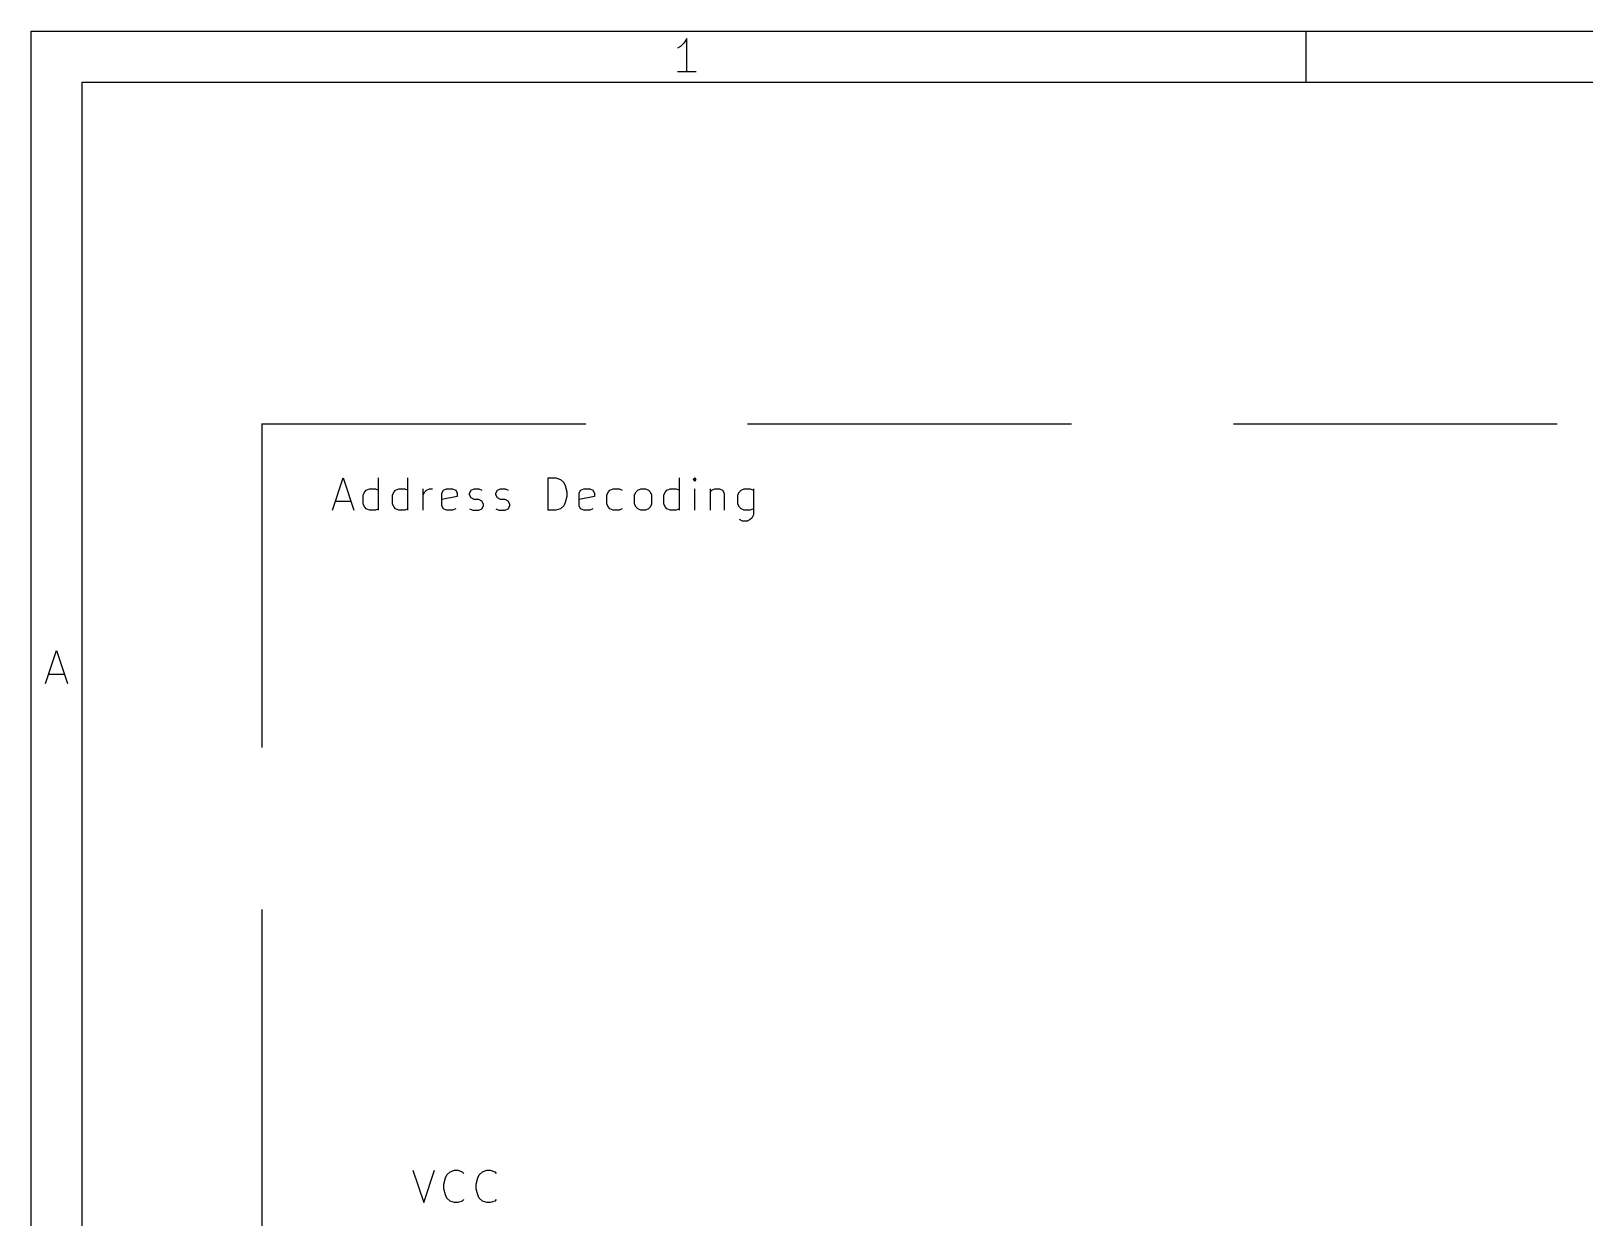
# Model space of a CAD drawing. Extents: x 0.4 to 16.1, y -11.3 to -0.4.
# Drawn here: x 0.394 to 2.793, y -2.226 to -0.394 of the extents above; entities that cross this region are included whole.
import ezdxf

# ---------------------------------------------------------------- set-up
doc = ezdxf.new("R2010")
doc.units = 0
doc.header["$MEASUREMENT"] = 0
doc.linetypes.add('DASHED', pattern=[0.75, 0.5, -0.25])
for name, color, linetype in [('BLUE3', 171, 'CONTINUOUS'), ('CYAN2', 4, 'CONTINUOUS'), ('RED2', 1, 'CONTINUOUS')]:
    doc.layers.add(name, color=color, linetype=linetype)

msp = doc.modelspace()

# ---------------------------------------------------------------- linework, layer by layer
at = {"layer": 'BLUE3', "linetype": 'DASHED'}
for q in [(0.75, -3.95), (4.75, -1)]:
    msp.add_line((0.75, -1), q, dxfattribs=at)
at = {"layer": 'BLUE3', "linetype": 'CONTINUOUS'}
for p, q in [((0.8589, -1.1337), (0.8755, -1.0837)), ((0.8755, -1.0837), (0.8922, -1.1337)), ((0.9089, -1.1051), (0.9113, -1.1028)), ((0.9113, -1.1028), (0.916, -1.1004)), ((0.916, -1.1004), (0.9255, -1.1004)), ((0.9255, -1.1004), (0.9303, -1.1028)), ((0.9303, -1.1337), (0.9303, -1.0837)), ((0.9541, -1.1051), (0.9565, -1.1028)), ((0.9565, -1.1028), (0.9613, -1.1004)), ((0.9613, -1.1004), (0.9708, -1.1004)), ((0.9708, -1.1004), (0.9755, -1.1028)), ((0.9755, -1.1337), (0.9755, -1.0837)), ((0.9993, -1.1337), (0.9993, -1.1004)), ((1.0017, -1.1051), (1.0041, -1.1028)), ((1.0041, -1.1028), (1.0089, -1.1004)), ((1.0089, -1.1004), (1.0136, -1.1004)), ((1.0279, -1.1075), (1.0303, -1.1028)), ((1.0303, -1.1028), (1.0351, -1.1004)), ((1.0351, -1.1004), (1.0446, -1.1004)), ((1.0446, -1.1004), (1.0493, -1.1028)), ((1.0493, -1.1028), (1.0517, -1.1075)), ((1.0708, -1.1075), (1.0732, -1.1028)), ((1.0732, -1.1028), (1.0779, -1.1004)), ((1.0779, -1.1004), (1.0851, -1.1004)), ((1.0851, -1.1004), (1.0898, -1.1028)), ((1.1113, -1.1075), (1.1136, -1.1028)), ((1.1136, -1.1028), (1.1184, -1.1004)), ((1.1184, -1.1004), (1.1255, -1.1004)), ((1.1255, -1.1004), (1.1303, -1.1028)), ((1.1922, -1.1337), (1.1922, -1.0837)), ((1.1922, -1.0837), (1.2041, -1.0837)), ((1.2041, -1.0837), (1.2112, -1.0861)), ((1.2112, -1.0861), (1.216, -1.0909)), ((1.216, -1.0909), (1.2184, -1.0956)), ((1.2184, -1.0956), (1.2208, -1.1051)), ((1.2398, -1.1075), (1.2422, -1.1028)), ((1.2422, -1.1028), (1.247, -1.1004)), ((1.247, -1.1004), (1.2565, -1.1004)), ((1.2565, -1.1004), (1.2612, -1.1028)), ((1.2612, -1.1028), (1.2636, -1.1075)), ((1.2851, -1.1051), (1.2874, -1.1028)), ((1.2874, -1.1028), (1.2922, -1.1004)), ((1.2922, -1.1004), (1.3017, -1.1004)), ((1.3017, -1.1004), (1.3065, -1.1028)), ((1.3279, -1.1051), (1.3303, -1.1028)), ((1.3303, -1.1028), (1.3351, -1.1004)), ((1.3351, -1.1004), (1.3422, -1.1004)), ((1.3422, -1.1004), (1.347, -1.1028)), ((1.347, -1.1028), (1.3493, -1.1051)), ((1.3732, -1.1051), (1.3755, -1.1028)), ((1.3755, -1.1028), (1.3803, -1.1004)), ((1.3803, -1.1004), (1.3898, -1.1004)), ((1.3898, -1.1004), (1.3946, -1.1028)), ((1.3946, -1.1337), (1.3946, -1.0837)), ((1.4184, -1.0837), (1.416, -1.0861)), ((1.416, -1.0861), (1.4184, -1.0885)), ((1.4208, -1.0861), (1.4184, -1.0837)), ((1.4184, -1.0837), (1.4184, -1.0885)), ((1.4184, -1.0885), (1.4208, -1.0861)), ((1.4184, -1.1337), (1.4184, -1.1004)), ((1.4422, -1.1004), (1.4422, -1.1337)), ((1.4422, -1.1051), (1.4446, -1.1028)), ((1.4446, -1.1028), (1.4493, -1.1004)), ((1.4493, -1.1004), (1.4565, -1.1004)), ((1.4565, -1.1004), (1.4612, -1.1028)), ((1.4612, -1.1028), (1.4636, -1.1075)), ((1.4874, -1.1051), (1.4898, -1.1028)), ((1.4898, -1.1028), (1.4946, -1.1004)), ((1.4946, -1.1004), (1.5041, -1.1004)), ((1.5041, -1.1004), (1.5089, -1.1028)), ((1.5089, -1.1004), (1.5089, -1.1409)), ((0.8636, -1.1194), (0.8874, -1.1194)), ((0.9065, -1.1099), (0.9089, -1.1051)), ((0.9065, -1.1242), (0.9065, -1.1099)), ((0.9089, -1.1289), (0.9065, -1.1242)), ((0.9517, -1.1099), (0.9541, -1.1051)), ((0.9517, -1.1242), (0.9517, -1.1099)), ((0.9541, -1.1289), (0.9517, -1.1242)), ((0.9993, -1.1099), (1.0017, -1.1051)), ((1.0279, -1.1266), (1.0279, -1.1075)), ((1.0517, -1.1123), (1.0279, -1.117)), ((1.0303, -1.1313), (1.0279, -1.1266)), ((1.0517, -1.1075), (1.0517, -1.1123)), ((1.0708, -1.1099), (1.0708, -1.1075)), ((1.0732, -1.1147), (1.0708, -1.1099)), ((1.0779, -1.117), (1.0732, -1.1147)), ((1.0851, -1.117), (1.0779, -1.117)), ((1.0898, -1.1194), (1.0851, -1.117)), ((1.0922, -1.1242), (1.0898, -1.1194)), ((1.0898, -1.1313), (1.0922, -1.1266)), ((1.0922, -1.1266), (1.0922, -1.1242)), ((1.1113, -1.1099), (1.1113, -1.1075)), ((1.1136, -1.1147), (1.1113, -1.1099)), ((1.1184, -1.117), (1.1136, -1.1147)), ((1.1255, -1.117), (1.1184, -1.117)), ((1.1303, -1.1194), (1.1255, -1.117)), ((1.1327, -1.1242), (1.1303, -1.1194)), ((1.1303, -1.1313), (1.1327, -1.1266)), ((1.1327, -1.1266), (1.1327, -1.1242)), ((1.216, -1.1266), (1.2112, -1.1313)), ((1.2184, -1.1218), (1.216, -1.1266)), ((1.2208, -1.1123), (1.2184, -1.1218)), ((1.2208, -1.1051), (1.2208, -1.1123)), ((1.2398, -1.1266), (1.2398, -1.1075)), ((1.2636, -1.1123), (1.2398, -1.117)), ((1.2422, -1.1313), (1.2398, -1.1266)), ((1.2636, -1.1075), (1.2636, -1.1123)), ((1.2827, -1.1099), (1.2851, -1.1051)), ((1.2827, -1.1242), (1.2827, -1.1099)), ((1.2851, -1.1289), (1.2827, -1.1242)), ((1.3255, -1.1099), (1.3279, -1.1051)), ((1.3255, -1.1242), (1.3255, -1.1099)), ((1.3279, -1.1289), (1.3255, -1.1242)), ((1.3493, -1.1051), (1.3517, -1.1099)), ((1.3517, -1.1242), (1.3493, -1.1289)), ((1.3517, -1.1099), (1.3517, -1.1242)), ((1.3708, -1.1099), (1.3732, -1.1051)), ((1.3708, -1.1242), (1.3708, -1.1099)), ((1.3732, -1.1289), (1.3708, -1.1242)), ((1.4636, -1.1075), (1.4636, -1.1337)), ((1.4851, -1.1099), (1.4874, -1.1051)), ((1.4851, -1.1242), (1.4851, -1.1099)), ((1.4874, -1.1289), (1.4851, -1.1242)), ((0.9113, -1.1313), (0.9089, -1.1289)), ((0.916, -1.1337), (0.9113, -1.1313)), ((0.9255, -1.1337), (0.916, -1.1337)), ((0.9303, -1.1313), (0.9255, -1.1337)), ((0.9565, -1.1313), (0.9541, -1.1289)), ((0.9613, -1.1337), (0.9565, -1.1313)), ((0.9708, -1.1337), (0.9613, -1.1337)), ((0.9755, -1.1313), (0.9708, -1.1337)), ((1.0351, -1.1337), (1.0303, -1.1313)), ((1.0446, -1.1337), (1.0351, -1.1337)), ((1.0493, -1.1313), (1.0446, -1.1337)), ((1.0708, -1.1313), (1.0755, -1.1337)), ((1.0755, -1.1337), (1.0851, -1.1337)), ((1.0851, -1.1337), (1.0898, -1.1313)), ((1.1113, -1.1313), (1.116, -1.1337)), ((1.116, -1.1337), (1.1255, -1.1337)), ((1.1255, -1.1337), (1.1303, -1.1313)), ((1.2041, -1.1337), (1.1922, -1.1337)), ((1.2112, -1.1313), (1.2041, -1.1337)), ((1.247, -1.1337), (1.2422, -1.1313)), ((1.2565, -1.1337), (1.247, -1.1337)), ((1.2612, -1.1313), (1.2565, -1.1337)), ((1.2874, -1.1313), (1.2851, -1.1289)), ((1.2922, -1.1337), (1.2874, -1.1313)), ((1.3017, -1.1337), (1.2922, -1.1337)), ((1.3065, -1.1313), (1.3017, -1.1337)), ((1.3303, -1.1313), (1.3279, -1.1289)), ((1.3351, -1.1337), (1.3303, -1.1313)), ((1.3422, -1.1337), (1.3351, -1.1337)), ((1.347, -1.1313), (1.3422, -1.1337)), ((1.3493, -1.1289), (1.347, -1.1313)), ((1.3755, -1.1313), (1.3732, -1.1289)), ((1.3803, -1.1337), (1.3755, -1.1313)), ((1.3898, -1.1337), (1.3803, -1.1337)), ((1.3946, -1.1313), (1.3898, -1.1337)), ((1.4898, -1.1313), (1.4874, -1.1289)), ((1.4922, -1.1504), (1.4874, -1.148)), ((1.4946, -1.1337), (1.4898, -1.1313)), ((1.4993, -1.1504), (1.4922, -1.1504)), ((1.5041, -1.1337), (1.4946, -1.1337)), ((1.5041, -1.148), (1.4993, -1.1504)), ((1.5089, -1.1313), (1.5041, -1.1337)), ((1.5065, -1.1456), (1.5041, -1.148)), ((1.5089, -1.1409), (1.5065, -1.1456))]:
    msp.add_line(p, q, dxfattribs=at)
at = {"layer": 'CYAN2', "linetype": 'CONTINUOUS'}
for p, q in [((0.9833, -2.1528), (1, -2.2028)), ((1, -2.2028), (1.0167, -2.1528)), ((1.0357, -2.1599), (1.0405, -2.1552)), ((1.0405, -2.1552), (1.0476, -2.1528)), ((1.0476, -2.1528), (1.0524, -2.1528)), ((1.0524, -2.1528), (1.0595, -2.1552)), ((1.0595, -2.1552), (1.0619, -2.1576)), ((1.0857, -2.1599), (1.0905, -2.1552)), ((1.0905, -2.1552), (1.0976, -2.1528)), ((1.0976, -2.1528), (1.1024, -2.1528)), ((1.1024, -2.1528), (1.1095, -2.1552)), ((1.1095, -2.1552), (1.1119, -2.1576)), ((1.031, -2.1742), (1.0333, -2.1647)), ((1.031, -2.1814), (1.031, -2.1742)), ((1.0333, -2.1909), (1.031, -2.1814)), ((1.0333, -2.1647), (1.0357, -2.1599)), ((1.081, -2.1742), (1.0833, -2.1647)), ((1.081, -2.1814), (1.081, -2.1742)), ((1.0833, -2.1909), (1.081, -2.1814)), ((1.0833, -2.1647), (1.0857, -2.1599)), ((1.0357, -2.1957), (1.0333, -2.1909)), ((1.0405, -2.2004), (1.0357, -2.1957)), ((1.0476, -2.2028), (1.0405, -2.2004)), ((1.0524, -2.2028), (1.0476, -2.2028)), ((1.0595, -2.2004), (1.0524, -2.2028)), ((1.0619, -2.198), (1.0595, -2.2004)), ((1.0857, -2.1957), (1.0833, -2.1909)), ((1.0905, -2.2004), (1.0857, -2.1957)), ((1.0976, -2.2028), (1.0905, -2.2004)), ((1.1024, -2.2028), (1.0976, -2.2028)), ((1.1095, -2.2004), (1.1024, -2.2028)), ((1.1119, -2.198), (1.1095, -2.2004))]:
    msp.add_line(p, q, dxfattribs=at)
at = {"layer": 'RED2', "linetype": 'CONTINUOUS'}
for p, q in [((0.3937, -0.3937), (16.1413, -0.3937)), ((0.3937, -11.2993), (0.3937, -0.3937)), ((1.4062, -0.4053), (1.4013, -0.4126)), ((1.4062, -0.4564), (1.4062, -0.4053)), ((2.3622, -0.4724), (2.3622, -0.3937)), ((1.3965, -0.4174), (1.3916, -0.4199)), ((1.4013, -0.4126), (1.3965, -0.4174)), ((0.4724, -0.4724), (16.0626, -0.4724)), ((0.4724, -11.2206), (0.4724, -0.4724)), ((1.4208, -0.4564), (1.3916, -0.4564)), ((0.416, -1.4013), (0.4331, -1.3501)), ((0.4331, -1.3501), (0.4501, -1.4013)), ((0.4209, -1.3867), (0.4453, -1.3867))]:
    msp.add_line(p, q, dxfattribs=at)

doc.saveas('drawing.dxf')
